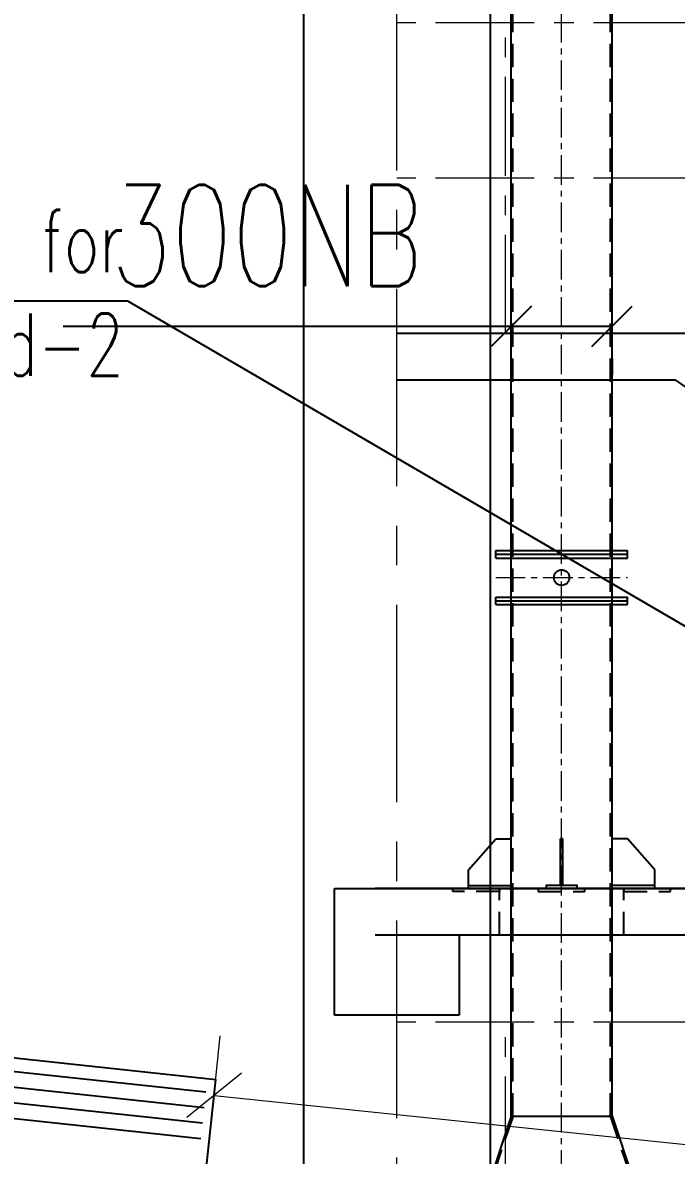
# Model space of a CAD drawing. Header units: millimetres. Extents: x -243837 to -5443, y 40 to 285140.
# Drawn here: x -93939 to -91837, y 123184 to 126827 of the extents above; entities that cross this region are included whole.
import ezdxf

# ---------------------------------------------------------------- set-up
doc = ezdxf.new("R2010")
doc.units = ezdxf.units.MM
for name, pattern in [('0', [0]), ('CENTER', [50.8, 31.75, -6.35, 6.35, -6.35]), ('CENTER2', [1.125, 0.75, -0.125, 0.125, -0.125]), ('HIDDEN', [0.375, 0.25, -0.125]), ('PHANTOM2', [1.25, 0.625, -0.125, 0.125, -0.125, 0.125, -0.125])]:
    doc.linetypes.add(name, pattern=pattern)
for name, color, linetype in [('035', 4, 'Continuous'), ('BASE', 252, 'PHANTOM2'), ('object', 4, 'Continuous'), ('object line', 4, 'Continuous')]:
    doc.layers.add(name, color=color, linetype=linetype)
for name, color, linetype, lineweight in [('CEN', 1, 'CENTER', 9), ('DIM', 1, 'Continuous', 9), ('R-CENTER', 1, 'CENTER2', 5)]:
    doc.layers.add(name, color=color, linetype=linetype, lineweight=lineweight)
doc.styles.add('KA', font='romans.shx', dxfattribs={"width": 0.7})
doc.dimstyles.new('KAT', dxfattribs={"dimscale": 125, "dimtxt": 2.5, "dimasz": 2, "dimexe": 1, "dimexo": 0.06, "dimgap": 0.5, "dimtad": 1, "dimdec": 0, "dimzin": 0, "dimdsep": 46, "dimtxsty": 'KA', "dimcen": 1.5, "dimclrd": 1, "dimclre": 1, "dimclrt": 4, "dimadec": 0, "dimazin": 0, "dimtfac": 1, "dimtdec": 0, "dimtmove": 0, "dimatfit": 2, "dimfxl": 1.5, "dimtolj": 1, "dimtzin": 0, "dimarcsym": 0})
doc.dimstyles.new('rakesh$0', dxfattribs={"dimscale": 160, "dimtxt": 2.5, "dimasz": 1, "dimexe": 0.8, "dimexo": 0.8, "dimgap": 1, "dimtad": 1, "dimdec": 0, "dimzin": 0, "dimdsep": 46, "dimtxsty": 'KA', "dimblk": 'OBLIQUE', "dimcen": 1.5, "dimclrd": 1, "dimclre": 1, "dimclrt": 2, "dimadec": 0, "dimazin": 0, "dimtfac": 1, "dimtdec": 0, "dimtmove": 0, "dimatfit": 2, "dimfxl": 1, "dimtolj": 1, "dimtzin": 0, "dimlwd": -1, "dimlwe": -1, "dimarcsym": 1})

# ---------------------------------------------------------------- blocks, each defined once
blk = doc.blocks.new('_Oblique')
at = {"color": 0, "linetype": 'ByBlock', "lineweight": -2}
blk.add_line((-0.5, -0.5), (0.5, 0.5), dxfattribs=at)
blk = doc.blocks.new('*D328')
at = {"layer": 'DEFPOINTS', "color": 0, "ltscale": 10, "transparency": 16777216}
for p in [(-93344.1, 123179.5), (-89842.3, 123014.8), (-89868.8, 122760.7)]:
    blk.add_point(p, dxfattribs=at)
at = {"layer": 'DIM', "color": 1, "ltscale": 10, "transparency": 16777216}
for p, q in [((-93330.8, 123306.8), (-93303.6, 123568.1)), ((-93323.5, 123377.1), (-89842.3, 123014.8)), ((-89855.5, 122888), (-89822.5, 123205.8))]:
    blk.add_line(p, q, dxfattribs=at)
at = {"layer": 'DIM', "color": 1, "ltscale": 10, "transparency": 16777216, "xscale": 160, "yscale": 160, "zscale": 160}
for p, rotation in [((-93323.5, 123377.1), 174.0582400001698), ((-89842.3, 123014.8), 354.0582400001699)]:
    blk.add_blockref('_Oblique', p, dxfattribs=dict(at, rotation=rotation))
at = {"layer": 'DIM', "color": 2, "ltscale": 10, "transparency": 16777216, "insert": (-91268, 123525.1), "char_height": 400, "attachment_point": 5, "rotation": 354.0582, "style": 'KA'}
blk.add_mtext('\\A1;3500', dxfattribs=at)
blk = doc.blocks.new('A$C47535F29')
at = {"color": 7, "linetype": '0'}
for p in [(-9034.8, 2533.9, -104.2), (-6687.6, 1283.2, -104.2)]:
    blk.add_line(p, (-6581.7, 2271.2, -104.2), dxfattribs=at)
at = {"layer": 'BASE', "color": 6, "linetype": 'Continuous', "ltscale": 3}
for p, q in [((-7651.3, 2342.1, -104.2), (-6614.1, 2230.8, -104.2)), ((-7676.5, 2294.5, -104.2), (-6619.5, 2181.1, -104.2)), ((-7701.7, 2246.9, -104.2), (-6624.8, 2131.4, -104.2)), ((-7727, 2199.4, -104.2), (-6630.1, 2081.6, -104.2))]:
    blk.add_line(p, q, dxfattribs=at)
blk = doc.blocks.new('FDFGDGDFGDGD')
at = {"color": 1, "linetype": 'CENTER', "lineweight": 9, "ltscale": 10}
for p, q in [((950, 32019, 0), (0, 32019, 0)), ((350, 31019), (350, 32019)), ((950, 31519), (0, 31519)), ((950, 28804), (0, 28804)), ((350, 27804), (350, 28804))]:
    blk.add_line(p, q, dxfattribs=at)
at = {"layer": '035', "color": 3}
for p, q in [((950, 31019), (0, 31019)), ((896.5, 30869), (0, 30869)), ((896.5, 30869), (3290, 29220.2, 0))]:
    blk.add_line(p, q, dxfattribs=at)
blk = doc.blocks.new('611 BF4')
at = {"ltscale": 10}
for p, q in [((-5332, -4232.8, -31.2), (-5332, 1573, -31.2)), ((-5008, -4232.8, -31.2), (-5008, 1573, -31.2)), ((-5382, -2413, -31.2), (-4958, -2413, -31.2)), ((-5382, -2437, -31.2), (-5382, -2413, -31.2)), ((-5382, -2425, -31.2), (-4958, -2425, -31.2)), ((-5382, -2437, -31.2), (-4958, -2437, -31.2)), ((-4958, -2437, -31.2), (-4958, -2413, -31.2)), ((-5382, -2563, -31.2), (-4958, -2563, -31.2)), ((-5382, -2587, -31.2), (-5382, -2563, -31.2)), ((-5382, -2575, -31.2), (-4958, -2575, -31.2)), ((-4958, -2587, -31.2), (-4958, -2563, -31.2)), ((-5382, -2587, -31.2), (-4958, -2587, -31.2)), ((-5332, -4232.8, -31.2), (-5400, -4435.8, -31.2)), ((-5332, -4232.8, -31.2), (-5008, -4232.8, -31.2)), ((-5008, -4232.8, -31.2), (-4940, -4435.8, -31.2))]:
    blk.add_line(p, q, dxfattribs=at)
at = {"color": 3, "linetype": 'HIDDEN', "ltscale": 300}
for p, q in [((-5327, -4232.8, -31.2), (-5327, 1573, -31.2)), ((-5013, -4232.8, -31.2), (-5013, 1573, -31.2)), ((-5370, -3650, -31.2), (-5370, -3500, -31.2)), ((-4970, -3650, -31.2), (-4970, -3500, -31.2)), ((-5327.3, -4234.4, -31.2), (-5395.3, -4437.4, -31.2)), ((-5012.7, -4234.4, -31.2), (-4944.7, -4437.4, -31.2))]:
    blk.add_line(p, q, dxfattribs=at)
at = {"color": 7, "ltscale": 10}
for p, q in [((-5470, -3440, -31.2), (-5382, -3340, -31.2)), ((-5382, -3340, -31.2), (-5332, -3340, -31.2)), ((-5174, -3490, -31.2), (-5174, -3340, -31.2)), ((-5166, -3340, -31.2), (-5174, -3340, -31.2)), ((-5166, -3490, -31.2), (-5166, -3340, -31.2)), ((-4958, -3340, -31.2), (-5008, -3340, -31.2)), ((-4870, -3440, -31.2), (-4958, -3340, -31.2)), ((-5470, -3500, -31.2), (-5470, -3440, -31.2)), ((-4870, -3500, -31.2), (-4870, -3440, -31.2)), ((-5470, -3490, -31.2), (-5332, -3490, -31.2)), ((-4870, -3490, -31.2), (-5008, -3490, -31.2)), ((-5470, -3500, -31.2), (-5332, -3500, -31.2)), ((-4870, -3500, -31.2), (-5008, -3500, -31.2))]:
    blk.add_line(p, q, dxfattribs=at)
at = {"color": 8, "ltscale": 10}
for p, q in [((-4130.9, -3500, -31.2), (-5770, -3500, -31.2)), ((-4116.8, -3650, -31.2), (-5770, -3650, -31.2))]:
    blk.add_line(p, q, dxfattribs=at)
at = {"color": 7, "ltscale": 10, "elevation": -31.2}
blk.add_lwpolyline([(-5220, -3500), (-5120, -3500), (-5120, -3490), (-5220, -3490)], close=True, dxfattribs=at)
at = {"color": 3, "linetype": 'HIDDEN', "ltscale": 300, "elevation": -31.2}
for points in [[(-5370, -3510), (-5520, -3510), (-5520, -3500), (-5370, -3500)], [(-5245, -3510), (-5095, -3510), (-5095, -3500), (-5245, -3500)], [(-4970, -3510), (-4820, -3510), (-4820, -3500), (-4970, -3500)]]:
    blk.add_lwpolyline(points, close=True, dxfattribs=at)
at = {"ltscale": 10}
blk.add_circle((-5170, -2500, -31.2), 25, dxfattribs=at)
at = {"layer": 'CEN', "ltscale": 3}
for p, q in [((-5170, -4589.3, -31.2), (-5170, 2030, -31.2)), ((-5382, -2500, -31.2), (-4958, -2500, -31.2))]:
    blk.add_line(p, q, dxfattribs=at)
blk = doc.blocks.new('*D2853')
at = {"color": 1, "ltscale": 10, "transparency": 16777216}
for p, q in [((-5832, -887.9), (-5832, -835.9)), ((-5832, -991.9), (-7272.8, -991.9)), ((-5508, -991.9), (-5832, -991.9)), ((-5508, -1095.9), (-5508, -1147.9))]:
    blk.add_line(p, q, dxfattribs=at)
at = {"layer": 'DEFPOINTS', "color": 0, "ltscale": 10, "transparency": 16777216}
for p in [(-5832, -991.9, -31.2), (-5832, -991.9), (-5508, -991.9, -31.2)]:
    blk.add_point(p, dxfattribs=at)
at = {"color": 1, "ltscale": 10, "transparency": 16777216, "xscale": 130, "yscale": 130, "zscale": 130, "rotation": 180}
blk.add_blockref('_Oblique', (-5832, -991.9), dxfattribs=at)
at = {"color": 1, "ltscale": 10, "transparency": 16777216, "xscale": 130, "yscale": 130, "zscale": 130}
blk.add_blockref('_Oblique', (-5508, -991.9), dxfattribs=at)
at = {"color": 2, "ltscale": 10, "transparency": 16777216, "insert": (-6617.4, -699.4), "char_height": 325, "attachment_point": 5, "style": 'KA'}
blk.add_mtext('\\A1;300NB', dxfattribs=at)
blk = doc.blocks.new('A$C6D9D5851')
blk.add_blockref('611 BF4', (-500, 700.3, 21.6))
at = {"color": 8, "ltscale": 10}
dim = blk.add_linear_dim(base=(-5832, -991.9, 21.6), p1=(-5508, -991.9, -9.6), p2=(-5832, -991.9, -9.6), text='300NB', dimstyle='rakesh$0', override={"dimscale": 130, "dimexe": 1.2}, dxfattribs=at)
dim.commit()
dim.dimension.update_dxf_attribs({"geometry": '*D2853', "text_midpoint": (-6617.4, -699.4, 21.6)})

msp = doc.modelspace()

# ---------------------------------------------------------------- linework, layer by layer
at = {"layer": 'object', "color": 6}
for p, q in [((-92935.73, 123634.75, 0), (-92935.73, 124042.08, 0)), ((-92535.73, 123892.08, 0), (-92535.73, 123634.75, 0)), ((-92535.73, 123634.75, 0), (-92935.73, 123634.75, 0))]:
    msp.add_line(p, q, dxfattribs=at)
at = {"layer": 'object', "color": 6, "elevation": -1749.74}
msp.add_lwpolyline([(-86935.73, 123892.08), (-92535.73, 123892.08)], dxfattribs=at)
at = {"layer": 'object line', "color": 6}
for p, q in [((-93035.73, 127741.76), (-93035.73, 92108.09)), ((-92435.73, 127741.76), (-92435.73, 92108.09)), ((-92935.73, 124042.08, 0), (-86535.73, 124042.08, 0))]:
    msp.add_line(p, q, dxfattribs=at)
at = {"layer": 'R-CENTER', "linetype": 'CENTER', "ltscale": 20}
msp.add_line((-92735.73, 91808.09), (-92735.73, 127542.08, 0), dxfattribs=at)

# ---------------------------------------------------------------- block references
msp.add_blockref('A$C47535F29', (-86735.73, 121157.08, 0))
at = {"layer": 'DIM', "ltscale": 10}
msp.add_blockref('FDFGDGDFGDGD', (-92735.73, 94808.09), dxfattribs=at)

# ---------------------------------------------------------------- texts
at = {"color": 2, "insert": (-93614.06, 126224.9, 0), "char_height": 200, "width": 3147.9548, "attachment_point": 3, "style": 'KA'}
msp.add_mtext('1750mm high opening for conveyor entry on grid-2', dxfattribs=at)

# ---------------------------------------------------------------- dimensions: what is measured, and where the dimension line sits
at = {"layer": 'DIM', "ltscale": 10}
dim = msp.add_linear_dim(base=(-89842.33, 123014.81, -1802.74), p1=(-93344.09, 123179.52, -1802.74), p2=(-89868.78, 122760.67, -1802.74), angle=354.05824, dimstyle='rakesh$0', override={"dimexe": 1.2, "dimfxl": 1.5}, dxfattribs=at)
dim.commit()
dim.dimension.update_dxf_attribs({"geometry": '*D328', "text_midpoint": (-91305.23, 123167.07, -1802.74), "dimtype": 160})

# ---------------------------------------------------------------- leaders
msp.add_leader([(-91635.34, 124783.98, -159.78), (-93601.13, 125931.49, -159.78), (-96506.85, 125931.49, -159.78)], dimstyle='KAT', override={"dimscale": 80, "dimexo": 1, "dimfxl": 0.18, "dimarcsym": 1})

# ---------------------------------------------------------------- next in the draw order: block references
at = {"ltscale": 10}
msp.add_blockref('A$C6D9D5851', (-86535.73, 126842.08, 0), dxfattribs=at)

doc.saveas('drawing.dxf')
